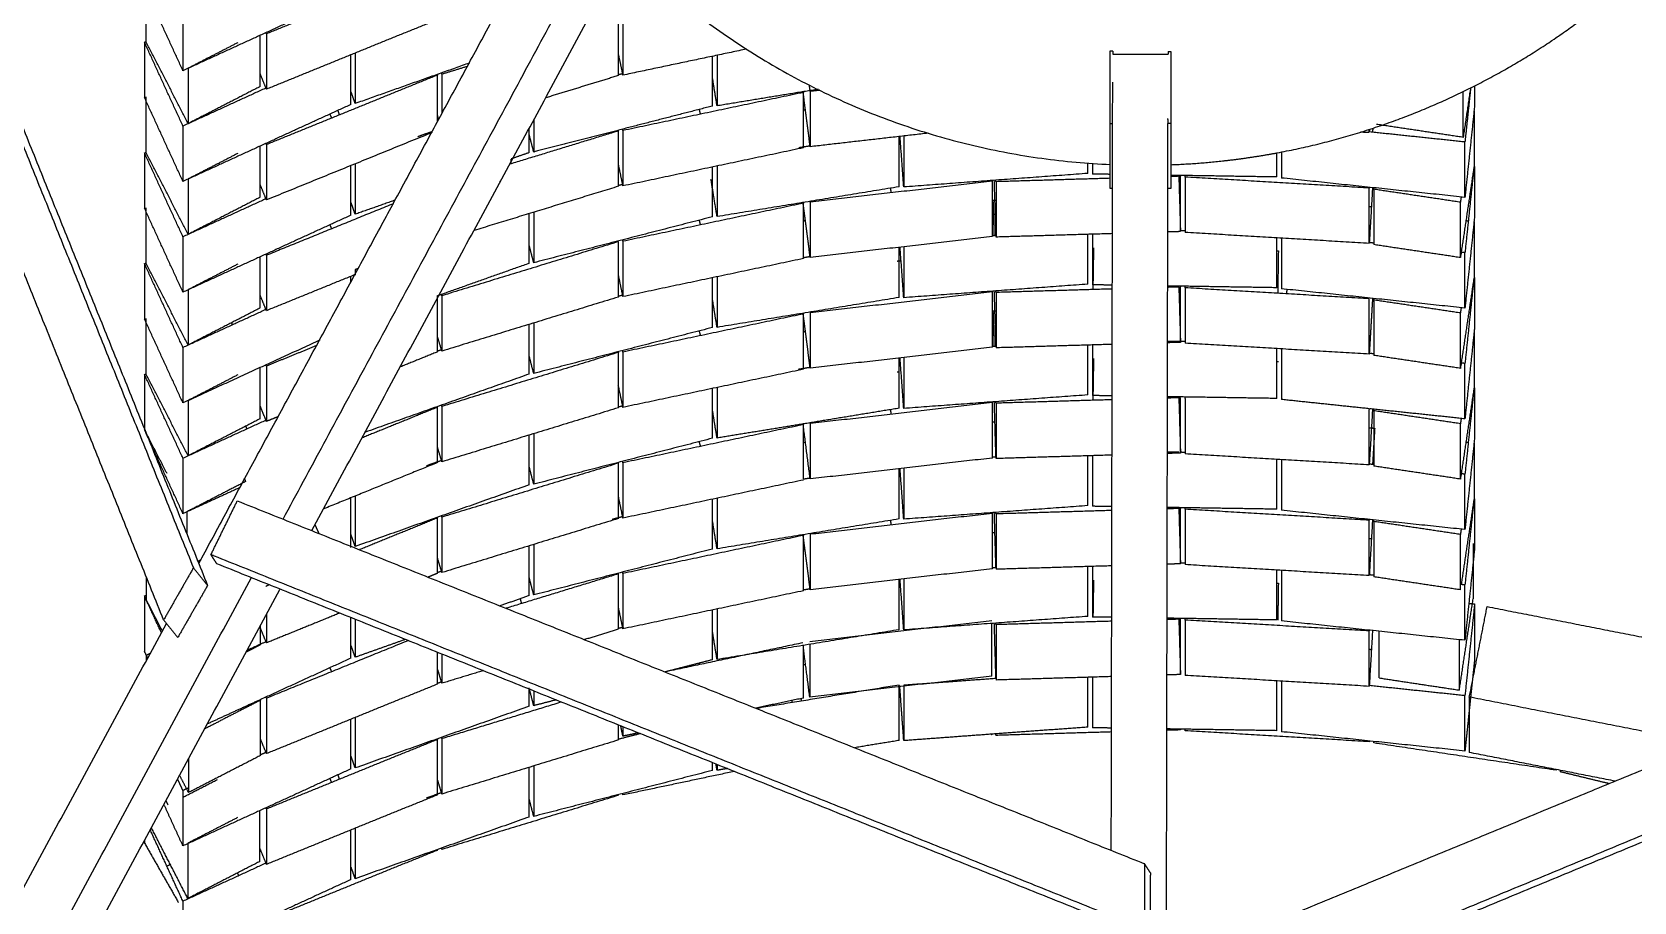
# Model space of a CAD drawing. Header units: millimetres. Extents: x 507.9 to 541, y 40.2 to 69.3.
# Drawn here: x 514.291 to 516.027, y 47.454 to 48.396 of the extents above; entities that cross this region are included whole.
import ezdxf

# ---------------------------------------------------------------- set-up
doc = ezdxf.new("R2010")
doc.units = ezdxf.units.MM
doc.layers.add('Make2D$Visible$Curves', color=7, linetype='Continuous', true_color=0x000000)

msp = doc.modelspace()

# ---------------------------------------------------------------- linework, layer by layer
at = {"layer": 'Make2D$Visible$Curves', "color": 18, "lineweight": -3, "true_color": 0x000000}
for points in [[(514.0581, 48.82684), (514.26215, 48.32125), (514.46621, 47.81566)], [(514.07345, 48.80777), (514.27751, 48.30218), (514.48156, 47.79659)], [(514.4339, 47.75914), (514.22471, 48.27856), (514.01552, 48.79798)], [(514.472, 47.82028), (514.69256, 48.2285), (514.91312, 48.63673)], [(514.56331, 47.86843), (514.74047, 48.19633), (514.91764, 48.52424)], [(514.73061, 48.46966), (514.63797, 48.43199), (514.54534, 48.39432)], [(514.5945, 47.85595), (514.75724, 48.15716), (514.91999, 48.45837)], [(514.45485, 48.35433), (514.43401, 48.39978), (514.41317, 48.44523)], [(514.41472, 48.44594), (514.41472, 48.41594), (514.41472, 48.38594)], [(514.63665, 48.43768), (514.54575, 48.39601), (514.45485, 48.35433)], [(514.45485, 48.41433), (514.45485, 48.38433), (514.45485, 48.35433)], [(514.73061, 48.40966), (514.63797, 48.37199), (514.54534, 48.33432)], [(514.92678, 48.34909), (514.92678, 48.37909), (514.92678, 48.40909)], [(514.93177, 48.40952), (514.93177, 48.37952), (514.93177, 48.34952)], [(514.53857, 48.33722), (514.53857, 48.36497), (514.53857, 48.39271)], [(514.54534, 48.39432), (514.54508, 48.39495), (514.54482, 48.39558)], [(514.54534, 48.39432), (514.54534, 48.36485), (514.54534, 48.33539)], [(514.41317, 48.38523), (514.41382, 48.38553), (514.41447, 48.38583)], [(514.45485, 48.29433), (514.43401, 48.33978), (514.41317, 48.38523)], [(514.41317, 48.38523), (514.41317, 48.35523), (514.41317, 48.32523)], [(514.46049, 48.29703), (514.43761, 48.34149), (514.41472, 48.38594)], [(514.51424, 48.3847), (514.48737, 48.37087), (514.46049, 48.35703)], [(514.63665, 48.31768), (514.63665, 48.34457), (514.63665, 48.37145)], [(514.64154, 48.37344), (514.64154, 48.34611), (514.64154, 48.31877)], [(514.93145, 48.35105), (514.92911, 48.36211), (514.92678, 48.37318)], [(515.06568, 48.37778), (514.99873, 48.36365), (514.93177, 48.34952)], [(515.02871, 48.31605), (515.02871, 48.34301), (515.02871, 48.36998)], [(515.03372, 48.37103), (515.03372, 48.34365), (515.03372, 48.31626)], [(515.45958, 48.37545), (515.45951, 48.33631), (515.45943, 48.29717)], [(515.46258, 48.37544), (515.46108, 48.37544), (515.45958, 48.37545)], [(515.46258, 48.37544), (515.46257, 48.37394), (515.46257, 48.37244)], [(515.46257, 48.37244), (515.49257, 48.37235), (515.52257, 48.37226)], [(515.52258, 48.37526), (515.52257, 48.37376), (515.52257, 48.37226)], [(515.52258, 48.37526), (515.52408, 48.37526), (515.52558, 48.37525)], [(515.52558, 48.37525), (515.52551, 48.33611), (515.52543, 48.29698)], [(514.46049, 48.35703), (514.46049, 48.32703), (514.46049, 48.29703)], [(514.76535, 48.36267), (514.70344, 48.34072), (514.64154, 48.31877)], [(514.7631, 48.35897), (514.74932, 48.35476), (514.73554, 48.35054)], [(514.54526, 48.33578), (514.50006, 48.31506), (514.45485, 48.29433)], [(514.53857, 48.33722), (514.49953, 48.31713), (514.46049, 48.29703)], [(514.54534, 48.33432), (514.54195, 48.34264), (514.53857, 48.35096)], [(514.7302, 48.34949), (514.63777, 48.31191), (514.54534, 48.27432)], [(514.73036, 48.35026), (514.73048, 48.34996), (514.73061, 48.34966)], [(514.73061, 48.29891), (514.73061, 48.32429), (514.73061, 48.34966)], [(514.73554, 48.35054), (514.73532, 48.35124), (514.73511, 48.35195)], [(514.73554, 48.35054), (514.73554, 48.32929), (514.73554, 48.30804)], [(514.92678, 48.34909), (514.88757, 48.33708), (514.84836, 48.32508)], [(514.93145, 48.35105), (514.9292, 48.35047), (514.92696, 48.34989)], [(514.93177, 48.34952), (514.93167, 48.35001), (514.93156, 48.35049)], [(515.03372, 48.31626), (515.03122, 48.33153), (515.02871, 48.3468)], [(515.13467, 48.33196), (515.13424, 48.33528), (515.13381, 48.3386)], [(515.46097, 47.50944), (515.46175, 47.92572), (515.46252, 48.34201)], [(515.85041, 48.33608), (515.84637, 48.30911), (515.84234, 48.28214)], [(515.85045, 48.33572), (515.84736, 48.30642), (515.84428, 48.27712)], [(515.85475, 48.33788), (515.85475, 48.32722), (515.85475, 48.31657)], [(514.45485, 48.23433), (514.43401, 48.27978), (514.41317, 48.32523)], [(514.41472, 48.32594), (514.41472, 48.29594), (514.41472, 48.26594)], [(514.64154, 48.31877), (514.6391, 48.32567), (514.63665, 48.33256)], [(515.12746, 48.33082), (515.02961, 48.31017), (514.93177, 48.28952)], [(515.14323, 48.33421), (515.08847, 48.32523), (515.03372, 48.31626)], [(515.13467, 48.27196), (515.1309, 48.3011), (515.12713, 48.33023)], [(515.12729, 48.3316), (515.12738, 48.33121), (515.12746, 48.33082)], [(515.12746, 48.27089), (515.12746, 48.30085), (515.12746, 48.33082)], [(515.14527, 48.33318), (515.13997, 48.33257), (515.13467, 48.33196)], [(515.13467, 48.33196), (515.13467, 48.30242), (515.13467, 48.27288)], [(515.84234, 48.28214), (515.84234, 48.30693), (515.84234, 48.33172)], [(514.63665, 48.31768), (514.54575, 48.27601), (514.45485, 48.23433)], [(514.61392, 48.30726), (514.6149, 48.30513), (514.61587, 48.303)], [(514.6246, 48.30655), (514.62375, 48.30896), (514.62289, 48.31137)], [(514.73212, 48.30171), (514.73136, 48.30418), (514.73061, 48.30665)], [(514.83501, 48.3011), (514.83501, 48.28368), (514.83501, 48.26626)], [(515.02871, 48.31605), (514.97778, 48.30296), (514.92685, 48.28987)], [(515.01424, 48.31237), (515.0149, 48.30979), (515.01557, 48.3072)], [(515.12778, 48.31183), (515.12863, 48.31192), (515.12949, 48.31202)], [(515.52244, 48.30163), (515.52244, 48.29931), (515.52243, 48.29698)], [(515.52244, 48.30163), (515.52244, 48.30201), (515.52244, 48.30239)], [(515.85475, 48.31657), (515.84951, 48.26684), (515.84428, 48.21712)], [(515.84684, 48.31181), (515.84767, 48.31169), (515.8485, 48.31156)], [(515.85413, 48.31072), (515.85413, 48.28072), (515.85413, 48.25072)], [(514.45485, 48.29433), (514.45485, 48.26433), (514.45485, 48.23433)], [(514.72501, 48.28738), (514.63517, 48.25085), (514.54534, 48.21432)], [(514.72505, 48.28838), (514.71721, 48.2856), (514.70938, 48.28282)], [(514.92678, 48.28909), (514.86826, 48.27117), (514.80974, 48.25325)], [(514.83004, 48.26561), (514.83004, 48.27877), (514.83004, 48.29193)], [(514.83501, 48.26626), (514.83253, 48.27592), (514.83004, 48.28559)], [(514.92635, 48.28974), (514.88068, 48.278), (514.83501, 48.26626)], [(514.91966, 48.28691), (514.91955, 48.28743), (514.91944, 48.28796)], [(514.92656, 48.28979), (514.92667, 48.28944), (514.92678, 48.28909)], [(514.92678, 48.22909), (514.92678, 48.25909), (514.92678, 48.28909)], [(514.93177, 48.28952), (514.93158, 48.2904), (514.9314, 48.29127)], [(514.93177, 48.28952), (514.93177, 48.25952), (514.93177, 48.22952)], [(515.26255, 48.28664), (515.19861, 48.2793), (515.13467, 48.27196)], [(515.23609, 48.22837), (515.23408, 48.25576), (515.23207, 48.28314)], [(515.23609, 48.28361), (515.23609, 48.25599), (515.23609, 48.22837)], [(515.45943, 48.29717), (515.45943, 48.26207), (515.45943, 48.22696)], [(515.45943, 48.29717), (515.46093, 48.29717), (515.46243, 48.29716)], [(515.52074, 47.38365), (515.52159, 47.84032), (515.52243, 48.29698)], [(515.52543, 48.29698), (515.52393, 48.29698), (515.52243, 48.29698)], [(515.52543, 48.29698), (515.52543, 48.26187), (515.52543, 48.22677)], [(515.74054, 48.28722), (515.73589, 48.2875), (515.73125, 48.28777)], [(515.74054, 48.28796), (515.74054, 48.28934), (515.74054, 48.29072)], [(515.74074, 48.29063), (515.74066, 48.2893), (515.74058, 48.28796)], [(515.84428, 48.27712), (515.79268, 48.28255), (515.74108, 48.28798)], [(515.7444, 48.29212), (515.74426, 48.28989), (515.74413, 48.28766)], [(515.84234, 48.28214), (515.79535, 48.28917), (515.74837, 48.29621)], [(514.41317, 48.26523), (514.41404, 48.26563), (514.41491, 48.26603)], [(514.46049, 48.17703), (514.43761, 48.22149), (514.41472, 48.26594)], [(514.53857, 48.21722), (514.53857, 48.24497), (514.53857, 48.27271)], [(514.54534, 48.27432), (514.54508, 48.27495), (514.54482, 48.27558)], [(514.54534, 48.27432), (514.54534, 48.24432), (514.54534, 48.21432)], [(515.12746, 48.27082), (515.02961, 48.25017), (514.93177, 48.22952)], [(515.13476, 48.27282), (515.12858, 48.27181), (515.1224, 48.27079)], [(515.23109, 48.22861), (515.23109, 48.25582), (515.23109, 48.28303)], [(515.64538, 48.26622), (515.64538, 48.25214), (515.64538, 48.23806)], [(515.84428, 48.21712), (515.84428, 48.24712), (515.84428, 48.27712)], [(514.45485, 48.17433), (514.43401, 48.21978), (514.41317, 48.26523)], [(514.41317, 48.26523), (514.41317, 48.23523), (514.41317, 48.20523)], [(514.51424, 48.2647), (514.48737, 48.25087), (514.46049, 48.23703)], [(514.63665, 48.19768), (514.63665, 48.22457), (514.63665, 48.25145)], [(514.64154, 48.25344), (514.64154, 48.22611), (514.64154, 48.19877)], [(514.81012, 48.25854), (514.81012, 48.25596), (514.81012, 48.25337)], [(514.83004, 48.26561), (514.82028, 48.26215), (514.81052, 48.25869)], [(514.93177, 48.22952), (514.92927, 48.24135), (514.92678, 48.25318)], [(515.02871, 48.19605), (515.02871, 48.22307), (515.02871, 48.25008)], [(515.03372, 48.25115), (515.03372, 48.2237), (515.03372, 48.19626)], [(515.43028, 48.2548), (515.4303, 48.25451), (515.43032, 48.25421)], [(515.43555, 48.24303), (515.43555, 48.24856), (515.43555, 48.2541)], [(515.44052, 48.25375), (515.44052, 48.24804), (515.44052, 48.24234)], [(515.64049, 48.23918), (515.64049, 48.25227), (515.64049, 48.26535)], [(515.85413, 48.25072), (515.84673, 48.20127), (515.83933, 48.15182)], [(515.85409, 48.25035), (515.84919, 48.20373), (515.84428, 48.15712)], [(515.8544, 48.2566), (515.85457, 48.25658), (515.85475, 48.25657)], [(515.85475, 48.25072), (515.85475, 48.22364), (515.85475, 48.19657)], [(514.46049, 48.23703), (514.46049, 48.20703), (514.46049, 48.17703)], [(514.79809, 48.23427), (514.7987, 48.23445), (514.7993, 48.23464)], [(514.79844, 48.23473), (514.7985, 48.23457), (514.79856, 48.23441)], [(514.93162, 48.23109), (514.9293, 48.2305), (514.92698, 48.2299)], [(515.03372, 48.19626), (515.03042, 48.21638), (515.02712, 48.23651)], [(515.33207, 48.23463), (515.23337, 48.22329), (515.13467, 48.21196)], [(515.43555, 48.24303), (515.33582, 48.2357), (515.23609, 48.22837)], [(515.33196, 48.23541), (515.33201, 48.23502), (515.33207, 48.23463)], [(515.33207, 48.17542), (515.33207, 48.20502), (515.33207, 48.23463)], [(515.33605, 48.17406), (515.33513, 48.20482), (515.33422, 48.23558)], [(515.33605, 48.23406), (515.33602, 48.23488), (515.336, 48.23571)], [(515.4598, 48.23774), (515.39793, 48.2359), (515.33605, 48.23406)], [(515.33605, 48.23406), (515.33605, 48.20406), (515.33605, 48.17406)], [(515.45943, 48.24204), (515.44998, 48.24219), (515.44052, 48.24234)], [(515.53596, 48.24), (515.5307, 48.23984), (515.52543, 48.23969)], [(515.64049, 48.23918), (515.58312, 48.24009), (515.52574, 48.241)], [(515.53418, 48.23995), (515.53505, 48.21072), (515.53592, 48.1815)], [(515.53593, 48.24094), (515.53595, 48.24047), (515.53596, 48.24)], [(515.53596, 48.18056), (515.53596, 48.21028), (515.53596, 48.24)], [(515.54089, 48.2391), (515.54094, 48.23993), (515.54099, 48.24075)], [(515.54089, 48.2391), (515.54089, 48.2091), (515.54089, 48.1791)], [(515.74054, 48.22722), (515.64071, 48.23316), (515.54089, 48.2391)], [(515.84428, 48.21712), (515.74483, 48.22759), (515.64538, 48.23806)], [(514.54512, 48.21572), (514.49998, 48.19502), (514.45485, 48.17433)], [(514.53857, 48.21722), (514.49953, 48.19713), (514.46049, 48.17703)], [(514.54534, 48.21432), (514.54195, 48.22264), (514.53857, 48.23096)], [(514.68464, 48.21405), (514.66309, 48.20641), (514.64154, 48.19877)], [(514.92678, 48.22909), (514.84864, 48.20516), (514.77051, 48.18124)], [(515.23109, 48.22861), (515.1324, 48.21243), (515.03372, 48.19626)], [(515.22157, 48.22664), (515.22192, 48.22451), (515.22227, 48.22238)], [(515.33308, 48.21401), (515.33456, 48.21406), (515.33605, 48.2141)], [(515.33422, 48.17558), (515.33365, 48.1948), (515.33308, 48.21401)], [(515.45943, 48.22696), (515.46093, 48.22696), (515.46243, 48.22696)], [(515.52543, 48.22677), (515.52393, 48.22677), (515.52243, 48.22678)], [(515.74058, 48.22803), (515.74056, 48.22763), (515.74054, 48.22722)], [(515.74054, 48.16793), (515.74054, 48.19758), (515.74054, 48.22722)], [(515.74413, 48.22766), (515.74236, 48.19782), (515.74058, 48.16798)], [(515.74537, 48.22589), (515.74551, 48.22683), (515.74565, 48.22778)], [(515.74537, 48.22589), (515.74537, 48.19589), (515.74537, 48.16589)], [(515.83933, 48.21182), (515.79235, 48.21885), (515.74537, 48.22589)], [(515.84019, 48.21755), (515.83976, 48.21468), (515.83933, 48.21182)], [(514.45485, 48.11433), (514.43401, 48.15978), (514.41317, 48.20523)], [(514.41472, 48.20594), (514.41472, 48.20428), (514.41472, 48.20262)], [(514.41472, 48.20185), (514.41472, 48.1739), (514.41472, 48.14594)], [(514.63665, 48.19768), (514.54575, 48.15601), (514.45485, 48.11433)], [(514.68287, 48.21025), (514.6141, 48.18228), (514.54534, 48.15432)], [(514.64154, 48.19877), (514.6391, 48.20567), (514.63665, 48.21256)], [(514.83004, 48.14561), (514.83004, 48.17254), (514.83004, 48.19947)], [(514.83501, 48.20099), (514.83501, 48.17362), (514.83501, 48.14626)], [(515.12706, 48.21073), (515.02942, 48.19013), (514.93177, 48.16952)], [(515.13467, 48.15196), (515.13088, 48.18121), (515.1271, 48.21046)], [(515.12734, 48.2114), (515.1274, 48.21111), (515.12746, 48.21082)], [(515.12746, 48.15082), (515.12746, 48.18082), (515.12746, 48.21082)], [(515.13467, 48.21196), (515.13462, 48.21237), (515.13456, 48.21279)], [(515.13467, 48.21196), (515.13467, 48.18258), (515.13467, 48.1532)], [(515.74069, 48.20739), (515.74186, 48.20732), (515.74304, 48.20725)], [(515.83933, 48.15182), (515.83933, 48.18182), (515.83933, 48.21182)], [(515.85475, 48.19657), (515.84951, 48.14684), (515.84428, 48.09712)], [(514.61392, 48.18726), (514.6149, 48.18513), (514.61587, 48.183)], [(515.02871, 48.19605), (514.93186, 48.17115), (514.83501, 48.14626)], [(515.01425, 48.19233), (515.01491, 48.18977), (515.01557, 48.1872)], [(515.1275, 48.19179), (515.12849, 48.19191), (515.12949, 48.19202)], [(515.53596, 48.18), (515.52912, 48.1798), (515.52228, 48.17959)], [(515.54112, 48.18075), (515.5387, 48.18079), (515.53627, 48.18083)], [(515.74054, 48.16722), (515.64071, 48.17316), (515.54089, 48.1791)], [(515.84581, 48.19197), (515.84699, 48.19179), (515.84818, 48.19161)], [(515.85413, 48.19072), (515.85413, 48.16072), (515.85413, 48.13072)], [(514.45485, 48.17433), (514.45485, 48.14433), (514.45485, 48.11433)], [(514.92678, 48.16909), (514.83116, 48.13981), (514.73554, 48.11054)], [(514.83501, 48.14626), (514.83253, 48.15592), (514.83004, 48.16559)], [(514.91966, 48.16691), (514.91955, 48.16743), (514.91944, 48.16796)], [(514.92678, 48.10909), (514.92678, 48.13909), (514.92678, 48.16909)], [(514.93177, 48.16952), (514.93161, 48.17028), (514.93145, 48.17105)], [(514.93177, 48.16952), (514.93177, 48.13952), (514.93177, 48.10952)], [(515.33207, 48.17463), (515.23337, 48.16329), (515.13467, 48.15196)], [(515.23109, 48.10861), (515.23109, 48.13604), (515.23109, 48.16348)], [(515.23609, 48.10837), (515.23408, 48.13576), (515.23207, 48.16314)], [(515.23609, 48.16361), (515.23609, 48.13599), (515.23609, 48.10837)], [(515.336, 48.17571), (515.33403, 48.17557), (515.33207, 48.17542)], [(515.46243, 48.17781), (515.39924, 48.17594), (515.33605, 48.17406)], [(515.43555, 48.12303), (515.43555, 48.15002), (515.43555, 48.17701)], [(515.44052, 48.17716), (515.44052, 48.14975), (515.44052, 48.12234)], [(515.44138, 48.11719), (515.44174, 48.13976), (515.4421, 48.16233)], [(515.64049, 48.11918), (515.64049, 48.14618), (515.64049, 48.17317)], [(515.64538, 48.17288), (515.64538, 48.14547), (515.64538, 48.11806)], [(515.74537, 48.16753), (515.74299, 48.16778), (515.74061, 48.16803)], [(515.83933, 48.15182), (515.79235, 48.15885), (515.74537, 48.16589)], [(514.41317, 48.14523), (514.4139, 48.14557), (514.41463, 48.1459)], [(514.45485, 48.05433), (514.43401, 48.09978), (514.41317, 48.14523)], [(514.41317, 48.14523), (514.41317, 48.11523), (514.41317, 48.08523)], [(514.46049, 48.05703), (514.43761, 48.10149), (514.41472, 48.14594)], [(514.43556, 48.15549), (514.43582, 48.15562), (514.43609, 48.15574)], [(514.51424, 48.1447), (514.48737, 48.13087), (514.46049, 48.11703)], [(514.53857, 48.09722), (514.53857, 48.12497), (514.53857, 48.15271)], [(514.54534, 48.15432), (514.54508, 48.15495), (514.54482, 48.15558)], [(514.54534, 48.15432), (514.54534, 48.12481), (514.54534, 48.09529)], [(514.83004, 48.14561), (514.78003, 48.12788), (514.73002, 48.11014)], [(515.12746, 48.15082), (515.02961, 48.13017), (514.93177, 48.10952)], [(515.13501, 48.15286), (515.13142, 48.15227), (515.12783, 48.15168)], [(515.22876, 48.1481), (515.23118, 48.14828), (515.2336, 48.14846)], [(515.64049, 48.1592), (515.64128, 48.15918), (515.64207, 48.15917)], [(515.64207, 48.15917), (515.64171, 48.13615), (515.64134, 48.11312)], [(515.84428, 48.15712), (515.84196, 48.15736), (515.83965, 48.1576)], [(515.84428, 48.09712), (515.84428, 48.12712), (515.84428, 48.15712)], [(514.64129, 48.13334), (514.59331, 48.11383), (514.54534, 48.09432)], [(514.63665, 48.12513), (514.63665, 48.12829), (514.63665, 48.13145)], [(514.6447, 48.13989), (514.64312, 48.13933), (514.64154, 48.13877)], [(514.64154, 48.13877), (514.64154, 48.13576), (514.64154, 48.13274)], [(514.93177, 48.10952), (514.92927, 48.12135), (514.92678, 48.13318)], [(515.02504, 48.1292), (515.02502, 48.12932), (515.025, 48.12944)], [(515.02871, 48.07605), (515.02871, 48.10301), (515.02871, 48.12998)], [(515.03372, 48.13103), (515.03372, 48.10365), (515.03372, 48.07626)], [(515.85413, 48.13072), (515.84673, 48.08127), (515.83933, 48.03182)], [(515.8541, 48.13042), (515.84919, 48.08377), (515.84428, 48.03712)], [(515.85475, 48.13042), (515.85475, 48.10349), (515.85475, 48.07657)], [(514.46049, 48.11703), (514.46049, 48.08703), (514.46049, 48.05703)], [(514.54534, 48.09432), (514.54195, 48.10264), (514.53857, 48.11096)], [(514.73036, 48.11026), (514.73048, 48.10996), (514.73061, 48.10966)], [(514.73061, 48.04966), (514.73061, 48.07966), (514.73061, 48.10966)], [(514.73554, 48.11054), (514.73532, 48.11124), (514.73511, 48.11195)], [(514.73554, 48.11054), (514.73554, 48.08123), (514.73554, 48.05192)], [(514.93175, 48.11113), (514.92946, 48.11054), (514.92717, 48.10995)], [(515.33207, 48.11463), (515.23337, 48.10329), (515.13467, 48.09196)], [(515.43555, 48.12303), (515.33582, 48.1157), (515.23609, 48.10837)], [(515.33196, 48.11541), (515.33201, 48.11502), (515.33207, 48.11463)], [(515.33207, 48.05463), (515.33207, 48.08463), (515.33207, 48.11463)], [(515.33598, 48.05646), (515.3351, 48.08602), (515.33422, 48.11558)], [(515.33605, 48.11406), (515.33602, 48.11491), (515.336, 48.11576)], [(515.4621, 48.1178), (515.39907, 48.11593), (515.33605, 48.11406)], [(515.33605, 48.11406), (515.33605, 48.08406), (515.33605, 48.05406)], [(515.46211, 48.122), (515.45131, 48.12217), (515.44052, 48.12234)], [(515.53455, 48.11996), (515.52845, 48.11978), (515.52236, 48.11959)], [(515.64049, 48.11918), (515.58152, 48.12011), (515.52256, 48.12105)], [(515.53418, 48.11995), (515.53507, 48.08997), (515.53596, 48.06)], [(515.53594, 48.12083), (515.53595, 48.12042), (515.53596, 48.12)], [(515.53596, 48.06), (515.53596, 48.09), (515.53596, 48.12)], [(515.54089, 48.1191), (515.54094, 48.11993), (515.54099, 48.12075)], [(515.54089, 48.1191), (515.54089, 48.0891), (515.54089, 48.0591)], [(515.74054, 48.10722), (515.64071, 48.11316), (515.54089, 48.1191)], [(515.84428, 48.09712), (515.74483, 48.10759), (515.64538, 48.11806)], [(515.65111, 48.11254), (515.65137, 48.11499), (515.65163, 48.11745)], [(514.54511, 48.09571), (514.49998, 48.07502), (514.45485, 48.05433)], [(514.53857, 48.09722), (514.49953, 48.07713), (514.46049, 48.05703)], [(514.92678, 48.10909), (514.83116, 48.07981), (514.73554, 48.05054)], [(515.03372, 48.07626), (515.03122, 48.09153), (515.02871, 48.1068)], [(515.23109, 48.10861), (515.1324, 48.09243), (515.03372, 48.07626)], [(515.33308, 48.09401), (515.33421, 48.09405), (515.33535, 48.09408)], [(515.33422, 48.05558), (515.33365, 48.0748), (515.33308, 48.09401)], [(515.74415, 48.108), (515.74234, 48.07761), (515.74054, 48.04722)], [(515.74054, 48.04722), (515.74054, 48.07722), (515.74054, 48.10722)], [(515.74537, 48.10589), (515.74549, 48.1067), (515.74561, 48.10751)], [(515.74537, 48.10589), (515.74537, 48.07589), (515.74537, 48.04589)], [(515.83933, 48.09182), (515.79235, 48.09885), (515.74537, 48.10589)], [(515.8402, 48.09759), (515.83976, 48.09471), (515.83933, 48.09182)], [(514.45485, 47.99433), (514.43401, 48.03978), (514.41317, 48.08523)], [(514.41472, 48.08594), (514.41472, 48.05594), (514.41472, 48.02594)], [(514.50767, 48.08132), (514.50767, 48.07993), (514.50767, 48.07855)], [(514.83004, 48.02561), (514.83004, 48.05254), (514.83004, 48.07947)], [(514.83501, 48.08099), (514.83501, 48.05362), (514.83501, 48.02626)], [(515.02871, 48.07605), (514.93186, 48.05115), (514.83501, 48.02626)], [(515.12746, 48.09082), (515.02961, 48.07017), (514.93177, 48.04952)], [(515.13467, 48.03196), (515.13085, 48.06145), (515.12704, 48.09095)], [(515.12726, 48.09177), (515.12736, 48.09129), (515.12746, 48.09082)], [(515.12746, 48.03082), (515.12746, 48.06082), (515.12746, 48.09082)], [(515.13467, 48.09196), (515.13467, 48.06237), (515.13467, 48.03279)], [(515.83933, 48.03182), (515.83933, 48.06182), (515.83933, 48.09182)], [(515.85475, 48.07657), (515.85444, 48.07364), (515.85413, 48.07072)], [(514.60309, 48.06229), (514.52897, 48.02831), (514.45485, 47.99433)], [(514.73554, 48.05054), (514.73307, 48.05861), (514.73059, 48.06669)], [(515.01425, 48.07233), (515.01491, 48.06977), (515.01557, 48.0672)], [(515.12746, 48.07179), (515.12864, 48.07193), (515.12983, 48.07206)], [(515.46203, 48.0578), (515.39904, 48.05593), (515.33605, 48.05406)], [(515.53596, 48.06), (515.52898, 48.05979), (515.52199, 48.05958)], [(515.54113, 48.06075), (515.53156, 48.0609), (515.522, 48.06105)], [(515.74054, 48.04722), (515.64071, 48.05316), (515.54089, 48.0591)], [(515.85408, 48.07018), (515.84918, 48.02365), (515.84428, 47.97712)], [(515.85413, 48.07072), (515.85413, 48.04072), (515.85413, 48.01072)], [(514.45485, 48.05433), (514.45485, 48.02433), (514.45485, 47.99433)], [(514.59963, 48.0564), (514.57248, 48.04536), (514.54534, 48.03432)], [(514.73061, 48.04966), (514.71064, 48.04154), (514.69067, 48.03342)], [(514.73551, 48.05209), (514.7332, 48.05127), (514.73088, 48.05045)], [(514.92678, 48.04909), (514.83116, 48.01981), (514.73554, 47.99054)], [(514.83501, 48.02626), (514.83253, 48.03592), (514.83004, 48.04559)], [(514.91966, 48.04691), (514.91955, 48.04743), (514.91944, 48.04796)], [(514.92656, 48.04979), (514.92667, 48.04944), (514.92678, 48.04909)], [(514.92678, 47.98909), (514.92678, 48.01909), (514.92678, 48.04909)], [(514.93177, 48.04952), (514.93161, 48.05028), (514.93145, 48.05105)], [(514.93177, 48.04952), (514.93177, 48.01952), (514.93177, 47.98952)], [(515.33207, 48.05463), (515.23337, 48.04329), (515.13467, 48.03196)], [(515.23109, 47.98861), (515.23109, 48.01582), (515.23109, 48.04303)], [(515.23609, 47.98837), (515.23408, 48.01576), (515.23207, 48.04314)], [(515.23609, 48.04361), (515.23609, 48.01599), (515.23609, 47.98837)], [(515.336, 48.05571), (515.33386, 48.05555), (515.33172, 48.0554)], [(515.43555, 48.00303), (515.43555, 48.03002), (515.43555, 48.05701)], [(515.44052, 48.05716), (515.44052, 48.02975), (515.44052, 48.00234)], [(515.44138, 47.99719), (515.44174, 48.01976), (515.4421, 48.04233)], [(515.64049, 47.99918), (515.64049, 48.02625), (515.64049, 48.05331)], [(515.64538, 48.05288), (515.64538, 48.02547), (515.64538, 47.99806)], [(515.74537, 48.04753), (515.74293, 48.04779), (515.74049, 48.04804)], [(515.83933, 48.03182), (515.79235, 48.03885), (515.74537, 48.04589)], [(514.41317, 48.02523), (514.41402, 48.02562), (514.41487, 48.02601)], [(514.41317, 48.02523), (514.41317, 47.99523), (514.41317, 47.96523)], [(514.45485, 47.93433), (514.43401, 47.97978), (514.41317, 48.02523)], [(514.46049, 47.93703), (514.43761, 47.98149), (514.41472, 48.02594)], [(514.51424, 48.0247), (514.48737, 48.01087), (514.46049, 47.99703)], [(514.53857, 47.97722), (514.53857, 48.00497), (514.53857, 48.03271)], [(514.54534, 48.03432), (514.54508, 48.03495), (514.54482, 48.03558)], [(514.54534, 48.03432), (514.54534, 48.00432), (514.54534, 47.97432)], [(514.83004, 48.02561), (514.74129, 47.99414), (514.65254, 47.96267)], [(515.12746, 48.03082), (515.02961, 48.01017), (514.93177, 47.98952)], [(515.13464, 48.0328), (515.12829, 48.03176), (515.12195, 48.03072)], [(515.22876, 48.0281), (515.23004, 48.02819), (515.23132, 48.02829)], [(515.64076, 48.03919), (515.64142, 48.03918), (515.64207, 48.03917)], [(515.84428, 48.03712), (515.84223, 48.03733), (515.84019, 48.03755)], [(515.84428, 47.97712), (515.84428, 48.00712), (515.84428, 48.03712)], [(514.93177, 47.98952), (514.92923, 48.00155), (514.92669, 48.01357)], [(515.02871, 47.95605), (515.02871, 47.98301), (515.02871, 48.00998)], [(515.03372, 48.01103), (515.03372, 47.98365), (515.03372, 47.95626)], [(515.85413, 48.01072), (515.84673, 47.96127), (515.83933, 47.91182)], [(515.85408, 48.01022), (515.84918, 47.96367), (515.84428, 47.91712)], [(515.85413, 48.01663), (515.85444, 48.0166), (515.85475, 48.01657)], [(515.85475, 48.01072), (515.85475, 47.98364), (515.85475, 47.95657)], [(514.46049, 47.99703), (514.46049, 47.96703), (514.46049, 47.93703)], [(514.54455, 47.97626), (514.54156, 47.98361), (514.53857, 47.99096)], [(514.73061, 47.98966), (514.68989, 47.9731), (514.64917, 47.95654)], [(514.73061, 47.92966), (514.73061, 47.95966), (514.73061, 47.98966)], [(514.73554, 47.99054), (514.73532, 47.99124), (514.73511, 47.99195)], [(514.73554, 47.99054), (514.73554, 47.96054), (514.73554, 47.93054)], [(514.92678, 47.98909), (514.83116, 47.95981), (514.73554, 47.93054)], [(514.93215, 47.99123), (514.92949, 47.99054), (514.92682, 47.98986)], [(515.23109, 47.98861), (515.17947, 47.98015), (515.12784, 47.97169)], [(515.33207, 47.99463), (515.23337, 47.98329), (515.13467, 47.97196)], [(515.43555, 48.00303), (515.33582, 47.9957), (515.23609, 47.98837)], [(515.33196, 47.99541), (515.33201, 47.99502), (515.33207, 47.99463)], [(515.33207, 47.93463), (515.33207, 47.96463), (515.33207, 47.99463)], [(515.33605, 47.93406), (515.33513, 47.96492), (515.33421, 47.99577)], [(515.33605, 47.99406), (515.33602, 47.99488), (515.336, 47.99571)], [(515.46188, 47.9978), (515.39896, 47.99593), (515.33605, 47.99406)], [(515.33605, 47.99406), (515.33605, 47.96406), (515.33605, 47.93406)], [(515.46229, 48.002), (515.4514, 48.00217), (515.44052, 48.00234)], [(515.53596, 48), (515.52902, 47.99979), (515.52208, 47.99959)], [(515.64049, 47.99918), (515.58138, 48.00012), (515.52227, 48.00105)], [(515.53418, 47.99995), (515.53507, 47.96997), (515.53596, 47.94)], [(515.53596, 47.94), (515.53596, 47.97), (515.53596, 48)], [(515.54089, 47.9991), (515.54094, 47.99995), (515.54099, 48.00081)], [(515.54089, 47.9991), (515.54089, 47.9691), (515.54089, 47.9391)], [(515.7406, 47.98803), (515.69299, 47.99305), (515.64538, 47.99806)], [(515.74058, 47.98803), (515.74056, 47.98763), (515.74054, 47.98722)], [(515.84428, 47.97712), (515.79272, 47.98254), (515.74117, 47.98797)], [(515.74537, 47.98589), (515.74552, 47.98691), (515.74567, 47.98793)], [(514.54556, 47.97592), (514.50021, 47.95513), (514.45485, 47.93433)], [(514.53857, 47.97722), (514.49953, 47.95713), (514.46049, 47.93703)], [(514.54534, 47.97432), (514.54508, 47.97495), (514.54482, 47.97558)], [(514.55805, 47.97949), (514.55169, 47.9769), (514.54534, 47.97432)], [(514.71889, 47.9849), (514.71872, 47.98548), (514.71854, 47.98607)], [(515.12746, 47.97082), (515.02961, 47.95017), (514.93177, 47.92952)], [(515.03372, 47.95626), (515.03122, 47.97153), (515.02871, 47.9868)], [(515.12722, 47.97158), (515.08047, 47.96392), (515.03372, 47.95626)], [(515.12706, 47.97073), (515.12704, 47.97091), (515.12702, 47.9711)], [(515.12722, 47.97195), (515.12734, 47.97138), (515.12746, 47.97082)], [(515.12746, 47.91162), (515.12746, 47.94122), (515.12746, 47.97082)], [(515.13467, 47.97196), (515.13462, 47.97237), (515.13456, 47.97279)], [(515.13467, 47.97196), (515.13467, 47.94249), (515.13467, 47.91302)], [(515.22151, 47.98704), (515.2219, 47.98468), (515.22228, 47.98231)], [(515.33308, 47.97401), (515.33408, 47.97404), (515.33508, 47.97407)], [(515.74413, 47.98766), (515.74233, 47.95744), (515.74054, 47.92722)], [(515.74054, 47.92722), (515.74054, 47.95722), (515.74054, 47.98722)], [(515.74537, 47.98589), (515.74537, 47.95589), (515.74537, 47.92589)], [(515.83933, 47.97182), (515.79235, 47.97885), (515.74537, 47.98589)], [(515.84019, 47.97755), (515.83976, 47.97468), (515.83933, 47.97182)], [(515.83933, 47.91182), (515.83933, 47.94182), (515.83933, 47.97182)], [(514.45485, 47.87433), (514.43401, 47.91978), (514.41317, 47.96523)], [(514.43759, 47.9178), (514.42538, 47.94152), (514.41317, 47.96523)], [(514.52426, 47.96615), (514.52364, 47.96768), (514.52301, 47.96921)], [(514.83004, 47.90561), (514.83004, 47.93254), (514.83004, 47.95947)], [(514.83501, 47.96099), (514.83501, 47.93362), (514.83501, 47.90626)], [(515.02871, 47.95605), (514.93186, 47.93115), (514.83501, 47.90626)], [(515.13467, 47.91196), (515.13106, 47.93982), (515.12746, 47.96768)], [(515.74054, 47.9674), (515.74295, 47.96725), (515.74537, 47.96711)], [(515.74647, 47.96705), (515.7453, 47.94735), (515.74413, 47.92766)], [(515.85475, 47.95657), (515.84951, 47.90684), (515.84428, 47.85712)], [(514.73554, 47.93054), (514.73307, 47.93859), (514.73061, 47.94665)], [(515.01425, 47.95233), (515.01489, 47.94982), (515.01554, 47.94732)], [(515.12769, 47.95182), (515.12862, 47.95192), (515.12955, 47.95203)], [(515.46177, 47.93779), (515.39891, 47.93593), (515.33605, 47.93406)], [(515.43555, 47.88303), (515.43555, 47.91002), (515.43555, 47.93701)], [(515.44052, 47.93716), (515.44052, 47.90975), (515.44052, 47.88234)], [(515.53596, 47.94), (515.52906, 47.93979), (515.52216, 47.93959)], [(515.53419, 47.94086), (515.52821, 47.94096), (515.52223, 47.94105)], [(515.5414, 47.94075), (515.53869, 47.94079), (515.53597, 47.94083)], [(515.74054, 47.92722), (515.64071, 47.93316), (515.54089, 47.9391)], [(515.84566, 47.95199), (515.84679, 47.95182), (515.84791, 47.95165)], [(515.85413, 47.95072), (515.85413, 47.92072), (515.85413, 47.89072)], [(514.45485, 47.93433), (514.45485, 47.90433), (514.45485, 47.87433)], [(514.73061, 47.92966), (514.6691, 47.90465), (514.60759, 47.87963)], [(514.73552, 47.93209), (514.72716, 47.92913), (514.71879, 47.92616)], [(514.92678, 47.92909), (514.83116, 47.89981), (514.73554, 47.87054)], [(514.83501, 47.90626), (514.83253, 47.91592), (514.83004, 47.92559)], [(514.92678, 47.86909), (514.92678, 47.89909), (514.92678, 47.92909)], [(514.93177, 47.92952), (514.93161, 47.93028), (514.93145, 47.93105)], [(514.93177, 47.92952), (514.93177, 47.89952), (514.93177, 47.86952)], [(515.33207, 47.93463), (515.23337, 47.92329), (515.13467, 47.91196)], [(515.23109, 47.86861), (515.23109, 47.89582), (515.23109, 47.92303)], [(515.23609, 47.86837), (515.23408, 47.89576), (515.23207, 47.92314)], [(515.23609, 47.92361), (515.23609, 47.89599), (515.23609, 47.86837)], [(515.33615, 47.93572), (515.33427, 47.93558), (515.3324, 47.93545)], [(515.64049, 47.87918), (515.64049, 47.90618), (515.64049, 47.93317)], [(515.64538, 47.93288), (515.64538, 47.90547), (515.64538, 47.87806)], [(515.74537, 47.92753), (515.74281, 47.9278), (515.74026, 47.92807)], [(515.83933, 47.91182), (515.79235, 47.91885), (515.74537, 47.92589)], [(514.51647, 47.90258), (514.48566, 47.88846), (514.45485, 47.87433)], [(514.52268, 47.90913), (514.49081, 47.89273), (514.45894, 47.87632)], [(514.52298, 47.90929), (514.5223, 47.91097), (514.52161, 47.91266)], [(514.83004, 47.90561), (514.73579, 47.87219), (514.64154, 47.83877)], [(515.12746, 47.91082), (515.02961, 47.89017), (514.93177, 47.86952)], [(515.13498, 47.91286), (515.13132, 47.91226), (515.12767, 47.91166)], [(515.23262, 47.90838), (515.23296, 47.90841), (515.23331, 47.90843)], [(515.84428, 47.91712), (515.84195, 47.91736), (515.83962, 47.9176)], [(515.84428, 47.85712), (515.84428, 47.88712), (515.84428, 47.91712)], [(514.4852, 47.82988), (514.49948, 47.85906), (514.51375, 47.88824)], [(514.51375, 47.88824), (515.00536, 47.69164), (515.49697, 47.49505)], [(514.63665, 47.83768), (514.63665, 47.86457), (514.63665, 47.89145)], [(514.64154, 47.89344), (514.64154, 47.86611), (514.64154, 47.83877)], [(514.93177, 47.86952), (514.92927, 47.88135), (514.92678, 47.89318)], [(515.02871, 47.83605), (515.02871, 47.86319), (515.02871, 47.89032)], [(515.03372, 47.89103), (515.03372, 47.86365), (515.03372, 47.83626)], [(515.85413, 47.89072), (515.84716, 47.84413), (515.84019, 47.79755)], [(515.8541, 47.89037), (515.84919, 47.84374), (515.84428, 47.79712)], [(515.85475, 47.89029), (515.85475, 47.86343), (515.85475, 47.83657)], [(514.45894, 47.87632), (514.45894, 47.86448), (514.45894, 47.85264)], [(514.73061, 47.86966), (514.68841, 47.8525), (514.64621, 47.83534)], [(514.73036, 47.87026), (514.73048, 47.86996), (514.73061, 47.86966)], [(514.73061, 47.80966), (514.73061, 47.83966), (514.73061, 47.86966)], [(514.73554, 47.87054), (514.73532, 47.87124), (514.73511, 47.87195)], [(514.73554, 47.87054), (514.73554, 47.8411), (514.73554, 47.81166)], [(514.92678, 47.86909), (514.83116, 47.83981), (514.73554, 47.81054)], [(514.93173, 47.87112), (514.92582, 47.8696), (514.91992, 47.86808)], [(515.03372, 47.83626), (515.03122, 47.85153), (515.02871, 47.8668)], [(515.23109, 47.86861), (515.1324, 47.85243), (515.03372, 47.83626)], [(515.33207, 47.87463), (515.23337, 47.86329), (515.13467, 47.85196)], [(515.22151, 47.86704), (515.22192, 47.86453), (515.22233, 47.86202)], [(515.43555, 47.88303), (515.33582, 47.8757), (515.23609, 47.86837)], [(515.33196, 47.87541), (515.33201, 47.87502), (515.33207, 47.87463)], [(515.33207, 47.81463), (515.33207, 47.84463), (515.33207, 47.87463)], [(515.33598, 47.81627), (515.3351, 47.84592), (515.33422, 47.87558)], [(515.33605, 47.87406), (515.33602, 47.87488), (515.336, 47.87571)], [(515.46171, 47.87779), (515.39888, 47.87592), (515.33605, 47.87406)], [(515.33605, 47.87406), (515.33605, 47.84488), (515.33605, 47.8157)], [(515.46176, 47.88201), (515.45114, 47.88217), (515.44052, 47.88234)], [(515.53596, 47.88), (515.52882, 47.87979), (515.52168, 47.87957)], [(515.64049, 47.87918), (515.58112, 47.88012), (515.52174, 47.88106)], [(515.53418, 47.87995), (515.53505, 47.85057), (515.53592, 47.82119)], [(515.53594, 47.88083), (515.53595, 47.88042), (515.53596, 47.88)], [(515.53596, 47.82119), (515.53596, 47.8506), (515.53596, 47.88)], [(515.54089, 47.8791), (515.54094, 47.87996), (515.54099, 47.88082)], [(515.54089, 47.8791), (515.54089, 47.8491), (515.54089, 47.8191)], [(515.74054, 47.86722), (515.64071, 47.87316), (515.54089, 47.8791)], [(515.84428, 47.85712), (515.74483, 47.86759), (515.64538, 47.87806)], [(515.74058, 47.86803), (515.74056, 47.86763), (515.74054, 47.86722)], [(515.74054, 47.80722), (515.74054, 47.83722), (515.74054, 47.86722)], [(515.74413, 47.86767), (515.74236, 47.83788), (515.74059, 47.80809)], [(515.74537, 47.86589), (515.74549, 47.8667), (515.74561, 47.86751)], [(514.59789, 47.86223), (514.60003, 47.85755), (514.60217, 47.85288)], [(514.64154, 47.83877), (514.63913, 47.84558), (514.63672, 47.85238)], [(514.71889, 47.8649), (514.71872, 47.86548), (514.71854, 47.86607)], [(515.12746, 47.85082), (515.02961, 47.83017), (514.93177, 47.80952)], [(515.13467, 47.79196), (515.13087, 47.82129), (515.12708, 47.85062)], [(515.12727, 47.85173), (515.12736, 47.85127), (515.12746, 47.85082)], [(515.12746, 47.79082), (515.12746, 47.82082), (515.12746, 47.85082)], [(515.13467, 47.85196), (515.13467, 47.82196), (515.13467, 47.79196)], [(515.33308, 47.85401), (515.33407, 47.85404), (515.33505, 47.85407)], [(515.74537, 47.86589), (515.74537, 47.83589), (515.74537, 47.80589)], [(515.83933, 47.85182), (515.79235, 47.85885), (515.74537, 47.86589)], [(515.84019, 47.85755), (515.83976, 47.85469), (515.83933, 47.85182)], [(515.83933, 47.79182), (515.83933, 47.82182), (515.83933, 47.85182)], [(514.83004, 47.78561), (514.83004, 47.81254), (514.83004, 47.83947)], [(514.83501, 47.84115), (514.83501, 47.8137), (514.83501, 47.78626)], [(515.02871, 47.83605), (514.93186, 47.81115), (514.83501, 47.78626)], [(515.1279, 47.83552), (515.12855, 47.8356), (515.12921, 47.83568)], [(515.74061, 47.84739), (515.74173, 47.84733), (515.74285, 47.84726)], [(515.85475, 47.83657), (515.84951, 47.78684), (515.84428, 47.73712)], [(515.85317, 47.84204), (515.85317, 47.81204), (515.85317, 47.78204)], [(514.46621, 47.81566), (514.45005, 47.7874), (514.4339, 47.75914)], [(514.48156, 47.79659), (514.47388, 47.80613), (514.46621, 47.81566)], [(514.47433, 47.82424), (514.47287, 47.82349), (514.47142, 47.82275)], [(514.49154, 47.82003), (514.48837, 47.82495), (514.4852, 47.82988)], [(515.49684, 47.42395), (514.99102, 47.62691), (514.4852, 47.82988)], [(514.48742, 47.82926), (514.48692, 47.82903), (514.48642, 47.8288)], [(515.50318, 47.41409), (514.99736, 47.61706), (514.49154, 47.82003)], [(514.73554, 47.81054), (514.73307, 47.81859), (514.73061, 47.82665)], [(515.33207, 47.81463), (515.23337, 47.80329), (515.13467, 47.79196)], [(515.33572, 47.81569), (515.33392, 47.81556), (515.33212, 47.81542)], [(515.46191, 47.8178), (515.39898, 47.81593), (515.33605, 47.81406)], [(515.33605, 47.81513), (515.33605, 47.81459), (515.33605, 47.81406)], [(515.43555, 47.76303), (515.43555, 47.79002), (515.43555, 47.81701)], [(515.44052, 47.81716), (515.44052, 47.78975), (515.44052, 47.76234)], [(515.53596, 47.82), (515.52875, 47.81978), (515.52155, 47.81957)], [(515.54089, 47.82076), (515.53841, 47.8208), (515.53594, 47.82083)], [(515.53596, 47.82), (515.53596, 47.82042), (515.53596, 47.82083)], [(515.74054, 47.80722), (515.64071, 47.81316), (515.54089, 47.8191)], [(514.20467, 47.20466), (514.36685, 47.50482), (514.52903, 47.80499)], [(514.4151, 47.80581), (514.4151, 47.79341), (514.4151, 47.78102)], [(514.54865, 47.79733), (514.54673, 47.79645), (514.54481, 47.79557)], [(514.73061, 47.80966), (514.72566, 47.80765), (514.72071, 47.80563)], [(514.73511, 47.81195), (514.73299, 47.81119), (514.73087, 47.81044)], [(514.92678, 47.80909), (514.86599, 47.79047), (514.8052, 47.77186)], [(514.83501, 47.78626), (514.83253, 47.79592), (514.83004, 47.80559)], [(514.92656, 47.80979), (514.92667, 47.80944), (514.92678, 47.80909)], [(514.92678, 47.74942), (514.92678, 47.77926), (514.92678, 47.80909)], [(514.93177, 47.80952), (514.93161, 47.81028), (514.93145, 47.81105)], [(514.93177, 47.80952), (514.93177, 47.77952), (514.93177, 47.74952)], [(515.23109, 47.74861), (515.23109, 47.77582), (515.23109, 47.80303)], [(515.23609, 47.74837), (515.23408, 47.77576), (515.23207, 47.80314)], [(515.23609, 47.80361), (515.23609, 47.77599), (515.23609, 47.74837)], [(515.44146, 47.76223), (515.44178, 47.78228), (515.4421, 47.80233)], [(515.64049, 47.75918), (515.64049, 47.78618), (515.64049, 47.81317)], [(515.64049, 47.7992), (515.64128, 47.79918), (515.64207, 47.79917)], [(515.64207, 47.79917), (515.64175, 47.779), (515.64143, 47.75883)], [(515.64538, 47.81288), (515.64538, 47.78547), (515.64538, 47.75806)], [(515.74562, 47.8075), (515.74321, 47.80776), (515.74081, 47.80801)], [(515.83933, 47.79182), (515.79235, 47.79885), (515.74537, 47.80589)], [(515.84428, 47.79712), (515.84186, 47.79737), (515.83945, 47.79762)], [(515.84428, 47.73712), (515.84428, 47.76712), (515.84428, 47.79712)], [(514.236, 47.19243), (514.39798, 47.49223), (514.55996, 47.79202)], [(514.41317, 47.78523), (514.41418, 47.7857), (514.41519, 47.78616)], [(514.43148, 47.74529), (514.42233, 47.76526), (514.41317, 47.78523)], [(514.41317, 47.78523), (514.41317, 47.75523), (514.41317, 47.72523)], [(514.43251, 47.7472), (514.42381, 47.76411), (514.4151, 47.78102)], [(514.48156, 47.79659), (514.46541, 47.76833), (514.44925, 47.74007)], [(514.83004, 47.78561), (514.81427, 47.78001), (514.79849, 47.77442)], [(514.82197, 47.777), (514.82129, 47.77963), (514.82062, 47.78226)], [(515.12746, 47.79082), (515.02961, 47.77017), (514.93177, 47.74952)], [(515.13471, 47.79281), (515.13112, 47.79222), (515.12754, 47.79164)], [(516.50275, 47.78895), (515.99708, 47.58025), (515.49141, 47.37154)], [(515.83818, 47.68317), (515.84567, 47.7326), (515.85317, 47.78204)], [(514.62492, 47.76668), (514.58513, 47.7505), (514.54534, 47.73432)], [(514.54534, 47.76496), (514.54534, 47.74964), (514.54534, 47.73432)], [(514.93177, 47.74952), (514.92927, 47.76135), (514.92678, 47.77318)], [(515.02871, 47.71605), (515.02871, 47.74302), (515.02871, 47.76999)], [(515.03372, 47.77105), (515.03372, 47.74366), (515.03372, 47.71626)], [(515.43555, 47.76303), (515.33582, 47.7557), (515.23609, 47.74837)], [(515.46148, 47.76201), (515.451, 47.76217), (515.44052, 47.76234)], [(515.85475, 47.77657), (515.84951, 47.72684), (515.84428, 47.67712)], [(515.84884, 47.77719), (515.8518, 47.77688), (515.85475, 47.77657)], [(515.84904, 47.67556), (515.85868, 47.72462), (515.86832, 47.77368)], [(515.85475, 47.77657), (515.85475, 47.74657), (515.85475, 47.71657)], [(515.86832, 47.77368), (515.95899, 47.75587), (516.04966, 47.73805)], [(514.11194, 47.15387), (514.27444, 47.45462), (514.43693, 47.75537)], [(514.4339, 47.75914), (514.44158, 47.7496), (514.44925, 47.74007)], [(514.53895, 47.7323), (514.53895, 47.74272), (514.53895, 47.75314)], [(514.54534, 47.73432), (514.54214, 47.74217), (514.53895, 47.75002)], [(514.63665, 47.71768), (514.63665, 47.73974), (514.63665, 47.7618)], [(514.64154, 47.75984), (514.64154, 47.7393), (514.64154, 47.71877)], [(514.92678, 47.74909), (514.90841, 47.74346), (514.89004, 47.73784)], [(514.93224, 47.75125), (514.92939, 47.75052), (514.92655, 47.74979)], [(515.03372, 47.71626), (515.03122, 47.73153), (515.02871, 47.7468)], [(515.23109, 47.74861), (515.1324, 47.73243), (515.03372, 47.71626)], [(515.33161, 47.75826), (515.23291, 47.74692), (515.13421, 47.73559)], [(515.33161, 47.69826), (515.33161, 47.72682), (515.33161, 47.75539)], [(515.33599, 47.69597), (515.33511, 47.72578), (515.33422, 47.75558)], [(515.33605, 47.75406), (515.33602, 47.75488), (515.336, 47.75571)], [(515.46143, 47.75778), (515.39874, 47.75592), (515.33605, 47.75406)], [(515.33605, 47.75406), (515.33605, 47.72406), (515.33605, 47.69406)], [(515.64049, 47.75918), (515.58098, 47.76012), (515.52146, 47.76106)], [(515.53596, 47.76), (515.5289, 47.75979), (515.52184, 47.75958)], [(515.53418, 47.75995), (515.53507, 47.72997), (515.53596, 47.7)], [(515.53596, 47.7), (515.53596, 47.73), (515.53596, 47.76)], [(515.54089, 47.7591), (515.54094, 47.75995), (515.54099, 47.76081)], [(515.74054, 47.74722), (515.64071, 47.75316), (515.54089, 47.7591)], [(515.54089, 47.7591), (515.54089, 47.7291), (515.54089, 47.6991)], [(515.84428, 47.73712), (515.74483, 47.74759), (515.64538, 47.75806)], [(515.74058, 47.74803), (515.74056, 47.74763), (515.74054, 47.74722)], [(515.74054, 47.68722), (515.74054, 47.71722), (515.74054, 47.74722)], [(515.74413, 47.74766), (515.74236, 47.71785), (515.74058, 47.68803)], [(515.75136, 47.69633), (515.75136, 47.72161), (515.75136, 47.7469)], [(514.53895, 47.7323), (514.53137, 47.72839), (514.52379, 47.72449)], [(514.54579, 47.73602), (514.5351, 47.73112), (514.52441, 47.72622)], [(514.69935, 47.73695), (514.62235, 47.70563), (514.54534, 47.67432)], [(514.64154, 47.71877), (514.6391, 47.72567), (514.63665, 47.73256)], [(514.69589, 47.73804), (514.66871, 47.72841), (514.64154, 47.71877)], [(515.12672, 47.73439), (515.05208, 47.71863), (514.97743, 47.70288)], [(515.12738, 47.67452), (515.12738, 47.70307), (515.12738, 47.73161)], [(515.13421, 47.67559), (515.1308, 47.70199), (515.12738, 47.72839)], [(515.13421, 47.73273), (515.13421, 47.70416), (515.13421, 47.67559)], [(515.49298, 47.30085), (516.01189, 47.5157), (516.53079, 47.73055)], [(515.83818, 47.73776), (515.83818, 47.71046), (515.83818, 47.68317)], [(514.4166, 47.71775), (514.41489, 47.72149), (514.41317, 47.72523)], [(514.4151, 47.72102), (514.41755, 47.72228), (514.42, 47.72354)], [(514.4167, 47.71792), (514.4159, 47.71947), (514.4151, 47.72102)], [(514.4151, 47.72102), (514.4151, 47.718), (514.4151, 47.71497)], [(514.63665, 47.71768), (514.58781, 47.69529), (514.53898, 47.6729)], [(514.73061, 47.68966), (514.73061, 47.70688), (514.73061, 47.7241)], [(514.73554, 47.72212), (514.73554, 47.70633), (514.73554, 47.69054)], [(515.02871, 47.71605), (515.00308, 47.70946), (514.97745, 47.70287)], [(515.01425, 47.71233), (515.01445, 47.71153), (515.01466, 47.71074)], [(515.12738, 47.71091), (515.1285, 47.71104), (515.12961, 47.71117)], [(515.48648, 47.29092), (516.00538, 47.50577), (516.52429, 47.72062)], [(515.74054, 47.7274), (515.74197, 47.72731), (515.7434, 47.72723)], [(515.85475, 47.71657), (515.85341, 47.70386), (515.85207, 47.69115)], [(515.85459, 47.71065), (515.85524, 47.71056), (515.8559, 47.71046)], [(514.61392, 47.70726), (514.6149, 47.70513), (514.61587, 47.703)], [(514.73511, 47.69195), (514.73286, 47.6993), (514.73061, 47.70665)], [(514.78031, 47.70424), (514.75793, 47.69739), (514.73554, 47.69054)], [(515.33161, 47.69826), (515.23291, 47.68692), (515.13421, 47.67559)], [(515.336, 47.69571), (515.28605, 47.69204), (515.23609, 47.68837)], [(515.46151, 47.69779), (515.39878, 47.69592), (515.33605, 47.69406)], [(515.43555, 47.64303), (515.43555, 47.67002), (515.43555, 47.69701)], [(515.44052, 47.69716), (515.44052, 47.66975), (515.44052, 47.64234)], [(515.53596, 47.7), (515.52866, 47.69978), (515.52136, 47.69956)], [(515.74054, 47.68722), (515.64071, 47.69316), (515.54089, 47.6991)], [(515.75136, 47.69633), (515.79477, 47.68975), (515.83818, 47.68317)], [(514.54534, 47.67432), (514.54508, 47.67495), (514.54482, 47.67558)], [(514.73061, 47.68966), (514.63797, 47.65199), (514.54534, 47.61432)], [(514.73511, 47.69195), (514.73299, 47.69119), (514.73087, 47.69044)], [(514.73554, 47.69054), (514.73533, 47.69122), (514.73512, 47.6919)], [(514.83004, 47.68485), (514.83004, 47.6853), (514.83004, 47.68576)], [(514.83004, 47.66561), (514.83004, 47.67479), (514.83004, 47.68397)], [(514.83501, 47.66626), (514.83274, 47.6751), (514.83047, 47.68395)], [(514.83501, 47.68221), (514.83501, 47.67423), (514.83501, 47.66626)], [(515.23109, 47.68861), (515.15397, 47.67597), (515.07686, 47.66333)], [(515.23109, 47.62861), (515.23109, 47.65861), (515.23109, 47.68861)], [(515.23609, 47.62837), (515.23389, 47.65829), (515.2317, 47.68821)], [(515.23609, 47.68837), (515.23609, 47.65837), (515.23609, 47.62837)], [(515.64049, 47.63918), (515.64049, 47.66594), (515.64049, 47.69271)], [(515.64538, 47.69236), (515.64538, 47.66521), (515.64538, 47.63806)], [(515.84428, 47.67712), (515.79263, 47.68255), (515.74099, 47.68799)], [(515.85204, 47.69081), (515.84816, 47.65396), (515.84428, 47.61712)], [(515.84428, 47.61712), (515.84428, 47.64712), (515.84428, 47.67712)], [(515.84904, 47.67556), (515.84904, 47.64556), (515.84904, 47.61556)], [(516.04529, 47.637), (515.94716, 47.65628), (515.84904, 47.67556)], [(514.53895, 47.6723), (514.50886, 47.65681), (514.47877, 47.64132)], [(514.5387, 47.67278), (514.51015, 47.65968), (514.48159, 47.64659)], [(514.5387, 47.67278), (514.53883, 47.67254), (514.53895, 47.6723)], [(514.53895, 47.6123), (514.53895, 47.6423), (514.53895, 47.6723)], [(514.54534, 47.67432), (514.54534, 47.64432), (514.54534, 47.61432)], [(514.83004, 47.66561), (514.73579, 47.63219), (514.64154, 47.59877)], [(514.86507, 47.67019), (514.8003, 47.65036), (514.73554, 47.63054)], [(514.85935, 47.67251), (514.84718, 47.66939), (514.83501, 47.66626)], [(515.12738, 47.67452), (515.10159, 47.66908), (515.07581, 47.66364)], [(515.11456, 47.67194), (515.11481, 47.67077), (515.11506, 47.66959)], [(515.12525, 47.67126), (515.12509, 47.67263), (515.12492, 47.67401)], [(514.63665, 47.59768), (514.63665, 47.62457), (514.63665, 47.65145)], [(514.64154, 47.65344), (514.64154, 47.62611), (514.64154, 47.59877)], [(514.92678, 47.62909), (514.92678, 47.63723), (514.92678, 47.64538)], [(514.93169, 47.63323), (514.93052, 47.63879), (514.92934, 47.64435)], [(514.93169, 47.64341), (514.93169, 47.63832), (514.93169, 47.63323)], [(515.43555, 47.64303), (515.38341, 47.63919), (515.33126, 47.63536)], [(515.46122, 47.64201), (515.45087, 47.64218), (515.44052, 47.64234)], [(515.64049, 47.63918), (515.58086, 47.64013), (515.52122, 47.64107)], [(515.53594, 47.64083), (515.53595, 47.64042), (515.53596, 47.64)], [(515.54089, 47.6391), (515.54094, 47.63994), (515.54099, 47.64078)], [(514.54534, 47.61432), (514.54214, 47.62217), (514.53895, 47.63002)], [(514.73061, 47.62966), (514.63797, 47.59199), (514.54534, 47.55432)], [(514.71889, 47.6249), (514.71872, 47.62548), (514.71854, 47.62607)], [(514.73023, 47.63059), (514.73042, 47.63012), (514.73061, 47.62966)], [(514.73061, 47.56966), (514.73061, 47.59966), (514.73061, 47.62966)], [(514.73554, 47.63054), (514.73532, 47.63124), (514.73511, 47.63195)], [(514.73554, 47.63054), (514.73554, 47.60121), (514.73554, 47.57189)], [(514.92678, 47.62909), (514.83116, 47.59981), (514.73554, 47.57054)], [(514.95068, 47.63599), (514.93883, 47.63295), (514.92698, 47.6299)], [(514.94836, 47.63675), (514.94003, 47.63499), (514.93169, 47.63323)], [(515.23109, 47.62861), (515.20705, 47.62467), (515.18302, 47.62073)], [(515.33095, 47.63534), (515.28352, 47.63185), (515.23609, 47.62837)], [(515.33096, 47.63534), (515.33101, 47.63493), (515.33106, 47.63452)], [(515.33605, 47.63406), (515.33602, 47.63486), (515.336, 47.63565)], [(515.46121, 47.63778), (515.39863, 47.63592), (515.33605, 47.63406)], [(515.53596, 47.64), (515.5287, 47.63978), (515.52144, 47.63957)], [(515.74054, 47.62722), (515.64071, 47.63316), (515.54089, 47.6391)], [(515.84428, 47.61712), (515.74483, 47.62759), (515.64538, 47.63806)], [(515.74058, 47.62803), (515.74056, 47.62763), (515.74054, 47.62722)], [(515.74537, 47.62589), (515.74549, 47.6267), (515.74561, 47.62751)], [(515.94316, 47.59629), (515.84426, 47.61109), (515.74537, 47.62589)], [(514.53895, 47.6123), (514.49991, 47.5922), (514.46087, 47.5721)], [(514.46087, 47.60881), (514.46087, 47.59046), (514.46087, 47.5721)], [(514.54555, 47.61592), (514.54225, 47.6144), (514.53894, 47.61289)], [(514.64154, 47.59877), (514.6391, 47.60567), (514.63665, 47.61256)], [(516.00735, 47.58445), (515.9282, 47.60001), (515.84904, 47.61556)], [(514.46087, 47.5721), (514.45606, 47.58146), (514.45124, 47.59081)], [(514.63665, 47.59768), (514.54575, 47.55601), (514.45485, 47.51433)], [(514.6246, 47.58655), (514.62375, 47.58896), (514.62289, 47.59137)], [(514.83004, 47.54561), (514.83004, 47.57254), (514.83004, 47.59947)], [(514.83501, 47.60099), (514.83501, 47.57362), (514.83501, 47.54626)], [(515.02871, 47.59605), (514.93186, 47.57115), (514.83501, 47.54626)], [(515.05247, 47.59499), (514.99212, 47.58226), (514.93177, 47.56952)], [(515.02871, 47.59605), (515.02871, 47.60032), (515.02871, 47.60458)], [(515.03372, 47.59626), (515.03318, 47.59958), (515.03263, 47.60291)], [(515.03372, 47.60247), (515.03372, 47.59936), (515.03372, 47.59626)], [(515.0451, 47.59812), (515.03941, 47.59719), (515.03372, 47.59626)], [(515.94328, 47.59704), (515.94322, 47.59666), (515.94316, 47.59629)], [(515.94785, 47.59452), (515.94804, 47.5953), (515.94823, 47.59607)], [(516.00069, 47.58172), (515.97427, 47.58812), (515.94785, 47.59452)], [(514.45485, 47.57433), (514.45198, 47.58059), (514.44911, 47.58685)], [(514.46101, 47.57716), (514.45793, 47.57574), (514.45485, 47.57433)], [(514.45485, 47.57433), (514.45485, 47.54433), (514.45485, 47.51433)], [(514.45496, 47.56708), (514.4737, 47.57673), (514.49245, 47.58638)], [(514.61392, 47.58726), (514.6149, 47.58513), (514.61587, 47.583)], [(514.73549, 47.57208), (514.72713, 47.56912), (514.71876, 47.56615)], [(514.73499, 47.57232), (514.7328, 47.57949), (514.73061, 47.58665)], [(514.73554, 47.57054), (514.73541, 47.57094), (514.73529, 47.57135)], [(514.45485, 47.51433), (514.44454, 47.53682), (514.43423, 47.55931)], [(514.43878, 47.55876), (514.4376, 47.56106), (514.43641, 47.56336)], [(514.54534, 47.55432), (514.54508, 47.55495), (514.54482, 47.55558)], [(514.73061, 47.56966), (514.63797, 47.53199), (514.54534, 47.49432)], [(514.54534, 47.55432), (514.54534, 47.52432), (514.54534, 47.49432)], [(514.92678, 47.56909), (514.83116, 47.53981), (514.73554, 47.51054)], [(514.83501, 47.54626), (514.83253, 47.55592), (514.83004, 47.56559)], [(514.93177, 47.56952), (514.93161, 47.57028), (514.93145, 47.57105)], [(514.51404, 47.54502), (514.48709, 47.53115), (514.46014, 47.51728)], [(514.53822, 47.49747), (514.53822, 47.52501), (514.53822, 47.55255)], [(514.83004, 47.54561), (514.73579, 47.51219), (514.64154, 47.47877)], [(514.41317, 47.52035), (514.41317, 47.51888), (514.41317, 47.51741)], [(514.45485, 47.45433), (514.4371, 47.49305), (514.41934, 47.53177)], [(514.46014, 47.45728), (514.44037, 47.49568), (514.4206, 47.53409)], [(514.63665, 47.47768), (514.63665, 47.50457), (514.63665, 47.53145)], [(514.64154, 47.53361), (514.64154, 47.50619), (514.64154, 47.47877)], [(514.41236, 47.51884), (514.43121, 47.48582), (514.45007, 47.45281)], [(514.46014, 47.51728), (514.46014, 47.48728), (514.46014, 47.45728)], [(514.54534, 47.49432), (514.54178, 47.50308), (514.53822, 47.51183)], [(514.73061, 47.50966), (514.63797, 47.47199), (514.54534, 47.43432)], [(514.71889, 47.5049), (514.71872, 47.50548), (514.71854, 47.50607)], [(514.73036, 47.51026), (514.73048, 47.50996), (514.73061, 47.50966)], [(514.73554, 47.51054), (514.73532, 47.51124), (514.73511, 47.51195)], [(514.4377, 47.49256), (514.43951, 47.49349), (514.44132, 47.49442)], [(514.54577, 47.49602), (514.50031, 47.47517), (514.45485, 47.45433)], [(514.53822, 47.49747), (514.49918, 47.47737), (514.46014, 47.45728)], [(514.51379, 47.4849), (514.51453, 47.48346), (514.51527, 47.48203)], [(514.64154, 47.47877), (514.63934, 47.48497), (514.63715, 47.49117)], [(515.49697, 47.49505), (515.4969, 47.4595), (515.49684, 47.42395)], [(515.50331, 47.48519), (515.50014, 47.49012), (515.49697, 47.49505)], [(515.50331, 47.48519), (515.50325, 47.44964), (515.50318, 47.41409)], [(514.63665, 47.47768), (514.54575, 47.43601), (514.45485, 47.39433)], [(514.45485, 47.45433), (514.45485, 47.42433), (514.45485, 47.39433)]]:
    msp.add_open_spline(points, degree=2, dxfattribs=at)
for points, weights in [([(514.93579, 48.48158), (515.15377, 48.26616), (515.45994, 48.25265)], [0.92961430165, 0.833734608951, 0.858717463707]), ([(515.52562, 48.25247), (515.55446, 48.25358), (515.58315, 48.25678)], [0.865738610737, 0.869508272517, 0.874444129881]), ([(515.58315, 48.25678), (515.61199, 48.26), (515.64051, 48.2653)], [0.874444129881, 0.879462728583, 0.885686949192])]:
    msp.add_rational_spline(points, weights, degree=2, dxfattribs=at)
msp.add_rational_spline([(515.64051, 48.2653), (515.79991, 48.29496), (515.93499, 48.38464), (515.99846, 48.42678), (516.05279, 48.4802)], [0.885686949192, 0.922152593977, 1, 0.961841708126, 0.933625983339], degree=2, knots=[3.41668138, 3.41668138, 3.41668138, 3.74881059, 3.74881059, 3.91160963, 3.91160963, 3.91160963], dxfattribs=at)

doc.saveas('drawing.dxf')
